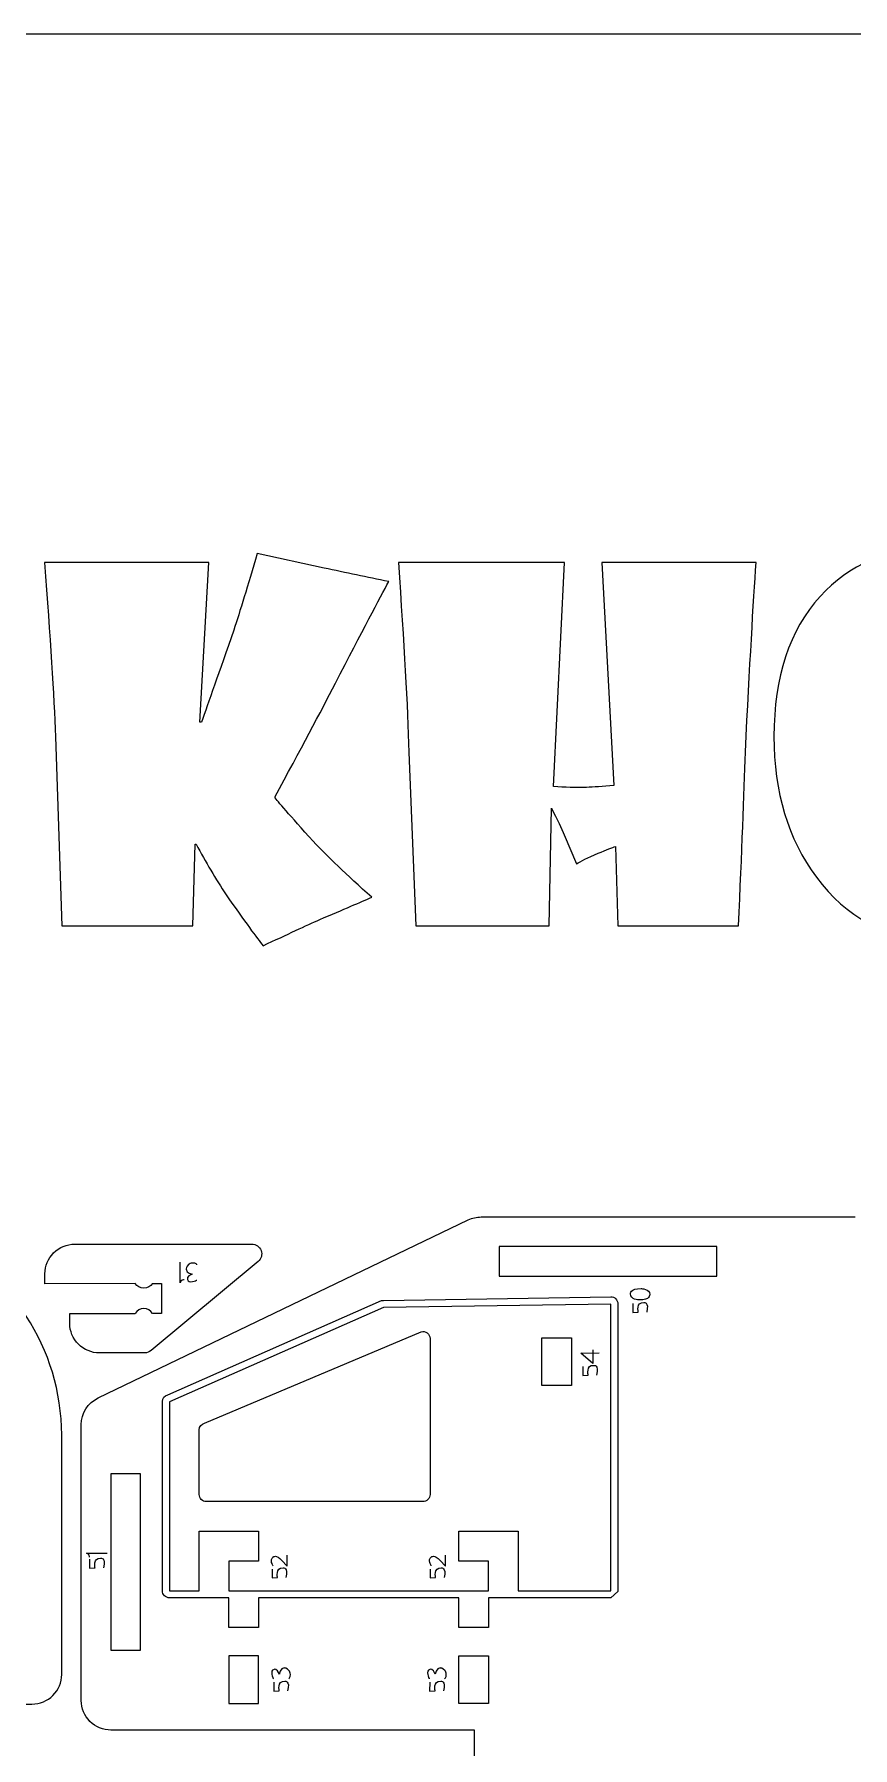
# Model space of a CAD drawing. Header units: centimetres. Extents: x -25 to 25, y -32.5 to 32.5.
# Drawn here: x -2.18 to 6.17, y 15 to 32.5 of the extents above; entities that cross this region are included whole.
import ezdxf

# ---------------------------------------------------------------- set-up
doc = ezdxf.new("R2010")
doc.units = ezdxf.units.CM
doc.header["$MEASUREMENT"] = 0
doc.layers.add('Capa 1', color=7, linetype='Continuous')

msp = doc.modelspace()

# ---------------------------------------------------------------- linework, layer by layer
at = {"layer": 'Capa 1', "color": 254}
msp.add_lwpolyline([(-25, -32.5), (25, -32.5), (25, 32.5), (-25, 32.5), (-25, -32.5)], close=True, dxfattribs=at)
at = {"layer": 'Capa 1', "color": 250}
for points, knots in [([(1.43453, 26.91045), (1.34629, 26.74634), (1.16486, 26.39997), (0.89024, 25.87135), (0.89024, 25.87135), (0.74098, 25.58024), (0.53481, 25.19264), (0.27173, 24.70691), (0.27173, 24.70691), (0.29483, 24.67145), (0.42512, 24.52135), (0.66428, 24.25746), (0.66428, 24.25746), (0.80448, 24.10737), (1.00322, 23.91604), (1.26135, 23.68431), (1.26135, 23.68431), (1.15332, 23.6373), (0.97683, 23.56225), (0.73108, 23.45752), (0.73108, 23.45752), (0.59418, 23.39649), (0.40121, 23.3066), (0.15298, 23.1895), (0.15298, 23.1895), (0.09195, 23.26372), (-0.0334, 23.4369), (-0.2239, 23.70905), (-0.2239, 23.70905), (-0.33028, 23.87151), (-0.43254, 24.04469), (-0.5315, 24.22777), (-0.5315, 24.22777), (-0.5315, 24.22777), (-0.54057, 24.22777), (-0.54057, 24.22777), (-0.54057, 24.22777), (-0.54057, 24.22777), (-0.56449, 23.39237), (-0.56449, 23.39237), (-0.56449, 23.39237), (-0.56449, 23.39237), (-1.90047, 23.39237), (-1.90047, 23.39237), (-1.90047, 23.39237), (-1.90047, 23.39237), (-1.96562, 25.32294), (-1.96562, 25.32294), (-1.96562, 25.32294), (-1.98294, 25.74518), (-2.02087, 26.33812), (-2.0786, 27.10342), (-2.0786, 27.10342), (-2.0786, 27.10342), (-0.4012, 27.10342), (-0.4012, 27.10342), (-0.4012, 27.10342), (-0.4012, 27.10342), (-0.49357, 25.47468), (-0.49357, 25.47468), (-0.49357, 25.47468), (-0.49357, 25.47468), (-0.47625, 25.47468), (-0.47625, 25.47468), (-0.47625, 25.47468), (-0.4078, 25.66518), (-0.29812, 25.97856), (-0.14638, 26.41482), (-0.14638, 26.41482), (-0.08453, 26.60449), (-0.00453, 26.86592), (0.0936, 27.19744), (0.0936, 27.19744), (0.0936, 27.19744), (0.77479, 27.04817), (0.77479, 27.04817), (0.77479, 27.04817), (0.99663, 26.99951), (1.21599, 26.95416), (1.43453, 26.91045)], [0, 0, 0, 0, 0.04761905, 0.04761905, 0.04761905, 0.04761905, 0.0952381, 0.0952381, 0.0952381, 0.0952381, 0.14285714, 0.14285714, 0.14285714, 0.14285714, 0.19047619, 0.19047619, 0.19047619, 0.19047619, 0.23809524, 0.23809524, 0.23809524, 0.23809524, 0.28571429, 0.28571429, 0.28571429, 0.28571429, 0.33333333, 0.33333333, 0.33333333, 0.33333333, 0.38095238, 0.38095238, 0.38095238, 0.38095238, 0.42857143, 0.42857143, 0.42857143, 0.42857143, 0.47619048, 0.47619048, 0.47619048, 0.47619048, 0.52380952, 0.52380952, 0.52380952, 0.52380952, 0.57142857, 0.57142857, 0.57142857, 0.57142857, 0.61904762, 0.61904762, 0.61904762, 0.61904762, 0.66666667, 0.66666667, 0.66666667, 0.66666667, 0.71428571, 0.71428571, 0.71428571, 0.71428571, 0.76190476, 0.76190476, 0.76190476, 0.76190476, 0.80952381, 0.80952381, 0.80952381, 0.80952381, 0.85714286, 0.85714286, 0.85714286, 0.85714286, 0.9047619, 0.9047619, 0.9047619, 0.9047619, 1, 1, 1, 1]), ([(8.62325, 25.32789), (8.62325, 24.75886), (8.47645, 24.27807), (8.18369, 23.8847), (8.18369, 23.8847), (7.87526, 23.47401), (7.48189, 23.26867), (7.0011, 23.26867), (7.0011, 23.26867), (6.5063, 23.26867), (6.10633, 23.47566), (5.80037, 23.88965), (5.80037, 23.88965), (5.51174, 24.27972), (5.36742, 24.75886), (5.36742, 25.32789), (5.36742, 25.32789), (5.36742, 25.93568), (5.52493, 26.41234), (5.83913, 26.75871), (5.83913, 26.75871), (6.13519, 27.08445), (6.52279, 27.24692), (7.0011, 27.24692), (7.0011, 27.24692), (7.472, 27.24692), (7.85547, 27.08363), (8.15236, 26.75623), (8.15236, 26.75623), (8.46656, 26.40822), (8.62325, 25.93238), (8.62325, 25.32789)], [0, 0, 0, 0, 0.11111111, 0.11111111, 0.11111111, 0.11111111, 0.22222222, 0.22222222, 0.22222222, 0.22222222, 0.33333333, 0.33333333, 0.33333333, 0.33333333, 0.44444444, 0.44444444, 0.44444444, 0.44444444, 0.55555556, 0.55555556, 0.55555556, 0.55555556, 0.66666667, 0.66666667, 0.66666667, 0.66666667, 0.77777778, 0.77777778, 0.77777778, 0.77777778, 1, 1, 1, 1]), ([(5.18517, 27.10342), (5.15713, 26.70758), (5.12084, 26.06185), (5.07548, 25.1679), (5.07548, 25.1679), (5.06229, 24.74319), (5.0392, 24.15107), (5.00704, 23.39237), (5.00704, 23.39237), (5.00704, 23.39237), (3.77497, 23.39237), (3.77497, 23.39237), (3.77497, 23.39237), (3.77497, 23.39237), (3.74858, 24.20385), (3.74858, 24.20385), (3.74858, 24.20385), (3.71971, 24.19396), (3.66116, 24.17087), (3.5721, 24.13376), (3.5721, 24.13376), (3.46736, 24.08922), (3.39397, 24.05294), (3.35026, 24.02572), (3.35026, 24.02572), (3.35026, 24.02572), (3.22491, 24.32261), (3.22491, 24.32261), (3.22491, 24.32261), (3.19852, 24.38693), (3.15646, 24.47765), (3.09708, 24.59475), (3.09708, 24.59475), (3.09708, 24.59475), (3.07234, 23.39237), (3.07234, 23.39237), (3.07234, 23.39237), (3.07234, 23.39237), (1.71162, 23.39237), (1.71162, 23.39237), (1.71162, 23.39237), (1.71162, 23.39237), (1.64152, 25.1679), (1.64152, 25.1679), (1.64152, 25.1679), (1.6275, 25.63055), (1.59122, 26.27545), (1.53349, 27.10342), (1.53349, 27.10342), (1.53349, 27.10342), (3.23068, 27.10342), (3.23068, 27.10342), (3.23068, 27.10342), (3.23068, 27.10342), (3.11605, 24.81741), (3.11605, 24.81741), (3.11605, 24.81741), (3.23398, 24.80587), (3.34613, 24.80257), (3.45417, 24.80752), (3.45417, 24.80752), (3.52344, 24.80917), (3.61663, 24.81576), (3.73456, 24.82649), (3.73456, 24.82649), (3.73456, 24.82649), (3.61168, 27.10342), (3.61168, 27.10342), (3.61168, 27.10342), (3.61168, 27.10342), (5.18517, 27.10342), (5.18517, 27.10342)], [0, 0, 0, 0, 0.05263158, 0.05263158, 0.05263158, 0.05263158, 0.10526316, 0.10526316, 0.10526316, 0.10526316, 0.15789474, 0.15789474, 0.15789474, 0.15789474, 0.21052632, 0.21052632, 0.21052632, 0.21052632, 0.26315789, 0.26315789, 0.26315789, 0.26315789, 0.31578947, 0.31578947, 0.31578947, 0.31578947, 0.36842105, 0.36842105, 0.36842105, 0.36842105, 0.42105263, 0.42105263, 0.42105263, 0.42105263, 0.47368421, 0.47368421, 0.47368421, 0.47368421, 0.52631579, 0.52631579, 0.52631579, 0.52631579, 0.57894737, 0.57894737, 0.57894737, 0.57894737, 0.63157895, 0.63157895, 0.63157895, 0.63157895, 0.68421053, 0.68421053, 0.68421053, 0.68421053, 0.73684211, 0.73684211, 0.73684211, 0.73684211, 0.78947368, 0.78947368, 0.78947368, 0.78947368, 0.84210526, 0.84210526, 0.84210526, 0.84210526, 0.89473684, 0.89473684, 0.89473684, 0.89473684, 1, 1, 1, 1])]:
    msp.add_open_spline(points, degree=3, knots=knots, dxfattribs=at)
at = {"layer": 'Capa 1', "color": 250, "lineweight": 9}
for points, knots in [([(-2.3102, 17.29459), (-2.3102, 17.29459), (-2.30739, 15.44318), (-2.30739, 15.44318), (-2.30739, 15.44318), (-2.30739, 15.44318), (-2.20638, 15.44319), (-2.20638, 15.44319), (-2.20638, 15.44319), (-2.12597, 15.44324), (-2.04889, 15.47522), (-1.99205, 15.5321), (-1.99205, 15.5321), (-1.93523, 15.589), (-1.90333, 15.66576), (-1.90338, 15.74615), (-1.90338, 15.74615), (-1.90338, 15.74615), (-1.90315, 18.19486), (-1.90315, 18.19486), (-1.90315, 18.19486), (-1.90582, 19.07334), (-2.42437, 19.86824), (-3.22726, 20.22475), (-3.22726, 20.22475), (-4.03015, 20.58121), (-4.95713, 20.44204), (-5.61054, 19.85486), (-5.61054, 19.85486), (-5.61054, 19.85486), (-6.13315, 19.38819), (-6.13315, 19.38819), (-6.13315, 19.38819), (-6.13315, 19.38819), (-5.86634, 19.08941), (-5.86634, 19.08941), (-5.86634, 19.08941), (-5.86634, 19.08941), (-5.1014, 19.55746), (-5.1014, 19.55746)], [0, 0, 0, 0, 0.09090909, 0.09090909, 0.09090909, 0.09090909, 0.18181818, 0.18181818, 0.18181818, 0.18181818, 0.27272727, 0.27272727, 0.27272727, 0.27272727, 0.36363636, 0.36363636, 0.36363636, 0.36363636, 0.45454545, 0.45454545, 0.45454545, 0.45454545, 0.54545455, 0.54545455, 0.54545455, 0.54545455, 0.63636364, 0.63636364, 0.63636364, 0.63636364, 0.72727273, 0.72727273, 0.72727273, 0.72727273, 0.81818182, 0.81818182, 0.81818182, 0.81818182, 1, 1, 1, 1]), ([(2.30968, 11.96596), (2.30968, 11.96596), (2.30968, 15.17794), (2.30968, 15.17794), (2.30968, 15.17794), (2.30968, 15.17794), (-1.4002, 15.17794), (-1.4002, 15.17794), (-1.4002, 15.17794), (-1.48051, 15.17788), (-1.55755, 15.20974), (-1.61438, 15.26651), (-1.61438, 15.26651), (-1.67121, 15.32326), (-1.70314, 15.40062), (-1.70319, 15.48095), (-1.70319, 15.48095), (-1.70319, 15.48095), (-1.70319, 18.29805), (-1.70319, 18.29805), (-1.70319, 18.29805), (-1.70322, 18.41443), (-1.63644, 18.5206), (-1.53158, 18.5711), (-1.53158, 18.5711), (-1.53158, 18.5711), (2.24739, 20.38934), (2.24739, 20.38934), (2.24739, 20.38934), (2.28838, 20.40906), (2.33329, 20.4193), (2.37877, 20.4193), (2.37877, 20.4193), (2.37877, 20.4193), (6.1981, 20.4193), (6.1981, 20.4193)], [0, 0, 0, 0, 0.1, 0.1, 0.1, 0.1, 0.2, 0.2, 0.2, 0.2, 0.3, 0.3, 0.3, 0.3, 0.4, 0.4, 0.4, 0.4, 0.5, 0.5, 0.5, 0.5, 0.6, 0.6, 0.6, 0.6, 0.7, 0.7, 0.7, 0.7, 0.8, 0.8, 0.8, 0.8, 1, 1, 1, 1]), ([(-1.15188, 19.73918), (-1.15188, 19.73918), (-2.07374, 19.73782), (-2.07374, 19.73782), (-2.07374, 19.73782), (-2.07374, 19.73782), (-2.07374, 19.83881), (-2.07374, 19.83881), (-2.07374, 19.83881), (-2.07379, 19.91911), (-2.04194, 19.99616), (-1.98519, 20.05299), (-1.98519, 20.05299), (-1.92844, 20.10979), (-1.85105, 20.14175), (-1.77075, 20.1418), (-1.77075, 20.1418), (-1.77075, 20.1418), (0.03725, 20.1418), (0.03725, 20.1418), (0.03725, 20.1418), (0.07971, 20.14201), (0.11776, 20.11559), (0.13239, 20.07573), (0.13239, 20.07573), (0.14702, 20.03587), (0.13436, 19.99049), (0.10185, 19.96315), (0.10185, 19.96315), (0.10185, 19.96315), (-0.9908, 19.05419), (-0.9908, 19.05419), (-0.9908, 19.05419), (-1.00895, 19.03909), (-1.03182, 19.03082), (-1.0554, 19.03082), (-1.0554, 19.03082), (-1.0554, 19.03082), (-1.51826, 19.03082), (-1.51826, 19.03082), (-1.51826, 19.03082), (-1.59856, 19.03076), (-1.67558, 19.06262), (-1.73241, 19.11937), (-1.73241, 19.11937), (-1.78924, 19.17611), (-1.8212, 19.2535), (-1.82125, 19.33381), (-1.82125, 19.33381), (-1.82125, 19.33381), (-1.82125, 19.43483), (-1.82125, 19.43483), (-1.82125, 19.43483), (-1.82125, 19.43483), (-1.15188, 19.43483), (-1.15188, 19.43483)], [0, 0, 0, 0, 0.06666667, 0.06666667, 0.06666667, 0.06666667, 0.13333333, 0.13333333, 0.13333333, 0.13333333, 0.2, 0.2, 0.2, 0.2, 0.26666667, 0.26666667, 0.26666667, 0.26666667, 0.33333333, 0.33333333, 0.33333333, 0.33333333, 0.4, 0.4, 0.4, 0.4, 0.46666667, 0.46666667, 0.46666667, 0.46666667, 0.53333333, 0.53333333, 0.53333333, 0.53333333, 0.6, 0.6, 0.6, 0.6, 0.66666667, 0.66666667, 0.66666667, 0.66666667, 0.73333333, 0.73333333, 0.73333333, 0.73333333, 0.8, 0.8, 0.8, 0.8, 0.86666667, 0.86666667, 0.86666667, 0.86666667, 1, 1, 1, 1]), ([(2.56217, 20.11631), (2.56217, 20.11631), (4.78413, 20.11631), (4.78413, 20.11631), (4.78413, 20.11631), (4.78413, 20.11631), (4.78413, 19.81333), (4.78413, 19.81333), (4.78413, 19.81333), (4.78413, 19.81333), (2.56217, 19.81333), (2.56217, 19.81333), (2.56217, 19.81333), (2.56217, 19.81333), (2.56217, 20.11631), (2.56217, 20.11631)], [0, 0, 0, 0, 0.2, 0.2, 0.2, 0.2, 0.4, 0.4, 0.4, 0.4, 0.6, 0.6, 0.6, 0.6, 1, 1, 1, 1]), ([(-0.97562, 19.73919), (-0.99423, 19.7102), (-1.02675, 19.69099), (-1.06375, 19.69099), (-1.06375, 19.69099), (-1.10075, 19.69099), (-1.13327, 19.7102), (-1.15187, 19.73919)], [0, 0, 0, 0, 0.33333333, 0.33333333, 0.33333333, 0.33333333, 1, 1, 1, 1]), ([(-0.97561, 19.73919), (-0.97561, 19.73919), (-0.88309, 19.7393), (-0.88309, 19.7393), (-0.88309, 19.7393), (-0.88309, 19.7393), (-0.88309, 19.43483), (-0.88309, 19.43483), (-0.88309, 19.43483), (-0.88309, 19.43483), (-0.97563, 19.43483), (-0.97563, 19.43483)], [0, 0, 0, 0, 0.25, 0.25, 0.25, 0.25, 0.5, 0.5, 0.5, 0.5, 1, 1, 1, 1]), ([(2.15092, 16.52899), (2.15092, 16.52899), (2.15092, 16.22598), (2.15092, 16.22598), (2.15092, 16.22598), (2.15092, 16.22598), (2.45393, 16.22598), (2.45393, 16.22598), (2.45393, 16.22598), (2.45393, 16.22598), (2.45393, 16.52899), (2.45393, 16.52899), (2.45393, 16.52899), (2.45393, 16.52899), (3.70179, 16.52899), (3.70179, 16.52899), (3.70179, 16.52899), (3.70179, 16.52899), (3.77415, 16.59438), (3.77415, 16.59438), (3.77415, 16.59438), (3.77415, 16.59438), (3.77415, 19.5315), (3.77415, 19.5315), (3.77415, 19.5315), (3.77415, 19.55076), (3.76629, 19.56945), (3.75288, 19.58289), (3.75288, 19.58289), (3.73949, 19.59629), (3.72068, 19.60419), (3.70141, 19.60419), (3.70141, 19.60419), (3.70141, 19.60419), (1.3803, 19.56781), (1.3803, 19.56781), (1.3803, 19.56781), (1.37393, 19.56781), (1.36761, 19.56696), (1.36145, 19.56535), (1.36145, 19.56535), (1.36145, 19.56535), (-0.82121, 18.60384), (-0.82121, 18.60384), (-0.82121, 18.60384), (-0.85299, 18.59535), (-0.8751, 18.56649), (-0.8751, 18.5336), (-0.8751, 18.5336), (-0.8751, 18.5336), (-0.8751, 16.60168), (-0.8751, 16.60168), (-0.8751, 16.60168), (-0.87514, 16.58241), (-0.86751, 16.56395), (-0.85388, 16.55029), (-0.85388, 16.55029), (-0.84026, 16.53667), (-0.82167, 16.52899), (-0.80241, 16.52899), (-0.80241, 16.52899), (-0.80241, 16.52899), (-0.19645, 16.52899), (-0.19645, 16.52899), (-0.19645, 16.52899), (-0.19645, 16.52899), (-0.19645, 16.22598), (-0.19645, 16.22598), (-0.19645, 16.22598), (-0.19645, 16.22598), (0.10656, 16.22598), (0.10656, 16.22598), (0.10656, 16.22598), (0.10656, 16.22598), (0.10656, 16.52899), (0.10656, 16.52899), (0.10656, 16.52899), (0.10656, 16.52899), (2.15092, 16.52899), (2.15092, 16.52899)], [0, 0, 0, 0, 0.04761905, 0.04761905, 0.04761905, 0.04761905, 0.0952381, 0.0952381, 0.0952381, 0.0952381, 0.14285714, 0.14285714, 0.14285714, 0.14285714, 0.19047619, 0.19047619, 0.19047619, 0.19047619, 0.23809524, 0.23809524, 0.23809524, 0.23809524, 0.28571429, 0.28571429, 0.28571429, 0.28571429, 0.33333333, 0.33333333, 0.33333333, 0.33333333, 0.38095238, 0.38095238, 0.38095238, 0.38095238, 0.42857143, 0.42857143, 0.42857143, 0.42857143, 0.47619048, 0.47619048, 0.47619048, 0.47619048, 0.52380952, 0.52380952, 0.52380952, 0.52380952, 0.57142857, 0.57142857, 0.57142857, 0.57142857, 0.61904762, 0.61904762, 0.61904762, 0.61904762, 0.66666667, 0.66666667, 0.66666667, 0.66666667, 0.71428571, 0.71428571, 0.71428571, 0.71428571, 0.76190476, 0.76190476, 0.76190476, 0.76190476, 0.80952381, 0.80952381, 0.80952381, 0.80952381, 0.85714286, 0.85714286, 0.85714286, 0.85714286, 0.9047619, 0.9047619, 0.9047619, 0.9047619, 1, 1, 1, 1]), ([(-0.97562, 19.43483), (-0.99423, 19.46382), (-1.02675, 19.48303), (-1.06375, 19.48303), (-1.06375, 19.48303), (-1.10075, 19.48303), (-1.13327, 19.46382), (-1.15187, 19.43483)], [0, 0, 0, 0, 0.33333333, 0.33333333, 0.33333333, 0.33333333, 1, 1, 1, 1]), ([(-0.49944, 17.20833), (-0.49944, 17.20833), (-0.49944, 16.6002), (-0.49944, 16.6002), (-0.49944, 16.6002), (-0.49944, 16.6002), (-0.8024, 16.6002), (-0.8024, 16.6002), (-0.8024, 16.6002), (-0.8024, 16.6002), (-0.8024, 18.53213), (-0.8024, 18.53213), (-0.8024, 18.53213), (-0.8024, 18.53213), (1.38026, 19.4936), (1.38026, 19.4936), (1.38026, 19.4936), (1.38026, 19.4936), (3.70142, 19.52998), (3.70142, 19.52998), (3.70142, 19.52998), (3.70142, 19.52998), (3.70176, 16.6002), (3.70176, 16.6002), (3.70176, 16.6002), (3.70176, 16.6002), (2.75689, 16.6002), (2.75689, 16.6002), (2.75689, 16.6002), (2.75689, 16.6002), (2.75689, 17.20833), (2.75689, 17.20833), (2.75689, 17.20833), (2.75689, 17.20833), (2.15093, 17.20833), (2.15093, 17.20833), (2.15093, 17.20833), (2.15093, 17.20833), (2.15093, 16.90321), (2.15093, 16.90321), (2.15093, 16.90321), (2.15093, 16.90321), (2.45389, 16.90321), (2.45389, 16.90321), (2.45389, 16.90321), (2.45389, 16.90321), (2.45389, 16.6002), (2.45389, 16.6002), (2.45389, 16.6002), (2.45389, 16.6002), (-0.19644, 16.6002), (-0.19644, 16.6002), (-0.19644, 16.6002), (-0.19644, 16.6002), (-0.19644, 16.90321), (-0.19644, 16.90321), (-0.19644, 16.90321), (-0.19644, 16.90321), (0.10656, 16.90321), (0.10656, 16.90321), (0.10656, 16.90321), (0.10656, 16.90321), (0.10656, 17.20833), (0.10656, 17.20833), (0.10656, 17.20833), (0.10656, 17.20833), (-0.49944, 17.20833), (-0.49944, 17.20833)], [0, 0, 0, 0, 0.05555556, 0.05555556, 0.05555556, 0.05555556, 0.11111111, 0.11111111, 0.11111111, 0.11111111, 0.16666667, 0.16666667, 0.16666667, 0.16666667, 0.22222222, 0.22222222, 0.22222222, 0.22222222, 0.27777778, 0.27777778, 0.27777778, 0.27777778, 0.33333333, 0.33333333, 0.33333333, 0.33333333, 0.38888889, 0.38888889, 0.38888889, 0.38888889, 0.44444444, 0.44444444, 0.44444444, 0.44444444, 0.5, 0.5, 0.5, 0.5, 0.55555556, 0.55555556, 0.55555556, 0.55555556, 0.61111111, 0.61111111, 0.61111111, 0.61111111, 0.66666667, 0.66666667, 0.66666667, 0.66666667, 0.72222222, 0.72222222, 0.72222222, 0.72222222, 0.77777778, 0.77777778, 0.77777778, 0.77777778, 0.83333333, 0.83333333, 0.83333333, 0.83333333, 0.88888889, 0.88888889, 0.88888889, 0.88888889, 1, 1, 1, 1]), ([(1.76535, 19.24764), (1.76535, 19.24764), (-0.44554, 18.31409), (-0.44554, 18.31409), (-0.44554, 18.31409), (-0.47729, 18.30556), (-0.4994, 18.27674), (-0.49944, 18.24385), (-0.49944, 18.24385), (-0.49944, 18.24385), (-0.49944, 17.58403), (-0.49944, 17.58403), (-0.49944, 17.58403), (-0.49944, 17.56476), (-0.4918, 17.54626), (-0.47818, 17.53263), (-0.47818, 17.53263), (-0.46456, 17.51901), (-0.44597, 17.51133), (-0.4267, 17.51133), (-0.4267, 17.51133), (-0.4267, 17.51133), (1.7842, 17.51133), (1.7842, 17.51133), (1.7842, 17.51133), (1.80346, 17.51133), (1.82192, 17.51897), (1.83559, 17.53259), (1.83559, 17.53259), (1.84921, 17.54621), (1.85689, 17.56476), (1.85689, 17.58403), (1.85689, 17.58403), (1.85689, 17.58403), (1.85689, 19.1774), (1.85689, 19.1774), (1.85689, 19.1774), (1.85693, 19.19998), (1.84645, 19.22128), (1.82854, 19.23507), (1.82854, 19.23507), (1.81064, 19.24882), (1.78717, 19.25345), (1.76535, 19.24764)], [0, 0, 0, 0, 0.08333333, 0.08333333, 0.08333333, 0.08333333, 0.16666667, 0.16666667, 0.16666667, 0.16666667, 0.25, 0.25, 0.25, 0.25, 0.33333333, 0.33333333, 0.33333333, 0.33333333, 0.41666667, 0.41666667, 0.41666667, 0.41666667, 0.5, 0.5, 0.5, 0.5, 0.58333333, 0.58333333, 0.58333333, 0.58333333, 0.66666667, 0.66666667, 0.66666667, 0.66666667, 0.75, 0.75, 0.75, 0.75, 0.83333333, 0.83333333, 0.83333333, 0.83333333, 1, 1, 1, 1]), ([(2.99929, 18.69927), (2.99929, 18.69927), (3.30225, 18.69927), (3.30225, 18.69927), (3.30225, 18.69927), (3.30225, 18.69927), (3.30225, 19.18403), (3.30225, 19.18403), (3.30225, 19.18403), (3.30225, 19.18403), (2.99929, 19.18403), (2.99929, 19.18403), (2.99929, 19.18403), (2.99929, 19.18403), (2.99929, 18.69927), (2.99929, 18.69927)], [0, 0, 0, 0, 0.2, 0.2, 0.2, 0.2, 0.4, 0.4, 0.4, 0.4, 0.6, 0.6, 0.6, 0.6, 1, 1, 1, 1]), ([(-1.40018, 17.79492), (-1.40018, 17.79492), (-1.0972, 17.79492), (-1.0972, 17.79492), (-1.0972, 17.79492), (-1.0972, 17.79492), (-1.0972, 15.99492), (-1.0972, 15.99492), (-1.0972, 15.99492), (-1.0972, 15.99492), (-1.40018, 15.99492), (-1.40018, 15.99492), (-1.40018, 15.99492), (-1.40018, 15.99492), (-1.40018, 17.79492), (-1.40018, 17.79492)], [0, 0, 0, 0, 0.2, 0.2, 0.2, 0.2, 0.4, 0.4, 0.4, 0.4, 0.6, 0.6, 0.6, 0.6, 1, 1, 1, 1]), ([(0.10656, 15.9358), (0.10656, 15.9358), (0.10656, 15.45104), (0.10656, 15.45104), (0.10656, 15.45104), (0.10656, 15.45104), (-0.19645, 15.45104), (-0.19645, 15.45104), (-0.19645, 15.45104), (-0.19645, 15.45104), (-0.19645, 15.9358), (-0.19645, 15.9358), (-0.19645, 15.9358), (-0.19645, 15.9358), (0.10656, 15.9358), (0.10656, 15.9358)], [0, 0, 0, 0, 0.2, 0.2, 0.2, 0.2, 0.4, 0.4, 0.4, 0.4, 0.6, 0.6, 0.6, 0.6, 1, 1, 1, 1]), ([(2.15092, 15.9358), (2.15092, 15.9358), (2.15092, 15.45104), (2.15092, 15.45104), (2.15092, 15.45104), (2.15092, 15.45104), (2.45393, 15.45104), (2.45393, 15.45104), (2.45393, 15.45104), (2.45393, 15.45104), (2.45393, 15.9358), (2.45393, 15.9358), (2.45393, 15.9358), (2.45393, 15.9358), (2.15092, 15.9358), (2.15092, 15.9358)], [0, 0, 0, 0, 0.2, 0.2, 0.2, 0.2, 0.4, 0.4, 0.4, 0.4, 0.6, 0.6, 0.6, 0.6, 1, 1, 1, 1])]:
    msp.add_open_spline(points, degree=3, knots=knots, dxfattribs=at)
at = {"layer": 'Capa 1', "color": 22, "lineweight": 5}
for points in [[(-0.69394, 19.74804), (-0.69394, 19.74804), (-0.69394, 19.95755), (-0.69394, 19.95755)], [(-0.65189, 19.77746), (-0.65189, 19.77746), (-0.6923, 19.77581), (-0.69394, 19.74804)], [(-1.61988, 16.94374), (-1.61988, 16.94374), (-1.62153, 16.98415), (-1.6493, 16.98579)], [(-1.6493, 16.98579), (-1.6493, 16.98579), (-1.43979, 16.98579), (-1.43979, 16.98579)]]:
    msp.add_open_spline(points, degree=3, dxfattribs=at)
for points, knots in [([(-0.52364, 19.93096), (-0.52364, 19.93096), (-0.53087, 19.94944), (-0.56692, 19.94824), (-0.56692, 19.94824), (-0.58563, 19.94762), (-0.59903, 19.94093), (-0.60875, 19.93328), (-0.60875, 19.93328), (-0.63245, 19.91458), (-0.63367, 19.88554), (-0.63367, 19.88554), (-0.63367, 19.88554), (-0.63245, 19.84383), (-0.57123, 19.83579), (-0.57123, 19.83579), (-0.57123, 19.83579), (-0.63119, 19.8135), (-0.61882, 19.78137), (-0.61882, 19.78137), (-0.61882, 19.78137), (-0.61018, 19.73194), (-0.52364, 19.77393), (-0.52364, 19.77393)], [0, 0, 0, 0, 0.14285714, 0.14285714, 0.14285714, 0.14285714, 0.28571429, 0.28571429, 0.28571429, 0.28571429, 0.42857143, 0.42857143, 0.42857143, 0.42857143, 0.57142857, 0.57142857, 0.57142857, 0.57142857, 0.71428571, 0.71428571, 0.71428571, 0.71428571, 1, 1, 1, 1]), ([(3.90311, 19.63369), (3.90311, 19.63369), (3.89546, 19.69336), (4.0123, 19.68737), (4.0123, 19.68737), (4.0123, 19.68737), (4.10135, 19.68733), (4.09911, 19.62637)], [0, 0, 0, 0, 0.33333333, 0.33333333, 0.33333333, 0.33333333, 1, 1, 1, 1]), ([(4.09889, 19.62637), (4.09889, 19.62637), (4.10658, 19.56675), (3.98968, 19.57276), (3.98968, 19.57276), (3.98968, 19.57276), (3.90062, 19.57276), (3.90292, 19.63369)], [0, 0, 0, 0, 0.33333333, 0.33333333, 0.33333333, 0.33333333, 1, 1, 1, 1]), ([(3.92681, 19.53532), (3.92681, 19.53532), (3.92626, 19.44385), (3.92626, 19.44385), (3.92626, 19.44385), (3.92626, 19.44385), (3.98264, 19.44714), (3.98264, 19.44714)], [0, 0, 0, 0, 0.33333333, 0.33333333, 0.33333333, 0.33333333, 1, 1, 1, 1]), ([(3.98264, 19.44714), (3.98264, 19.44714), (3.95858, 19.55223), (4.03981, 19.54605), (4.03981, 19.54605), (4.03981, 19.54605), (4.0955, 19.55716), (4.06829, 19.44714)], [0, 0, 0, 0, 0.33333333, 0.33333333, 0.33333333, 0.33333333, 1, 1, 1, 1]), ([(3.5197, 19.06352), (3.5197, 19.06352), (3.5197, 18.92386), (3.5197, 18.92386), (3.5197, 18.92386), (3.5197, 18.92386), (3.39609, 19.02891), (3.39609, 19.02891), (3.39609, 19.02891), (3.39609, 19.02891), (3.584, 19.03012), (3.584, 19.03012)], [0, 0, 0, 0, 0.25, 0.25, 0.25, 0.25, 0.5, 0.5, 0.5, 0.5, 1, 1, 1, 1]), ([(3.47167, 18.80442), (3.47167, 18.80442), (3.44761, 18.90951), (3.52884, 18.90333), (3.52884, 18.90333), (3.52884, 18.90333), (3.58453, 18.91444), (3.55732, 18.80442)], [0, 0, 0, 0, 0.33333333, 0.33333333, 0.33333333, 0.33333333, 1, 1, 1, 1]), ([(3.41584, 18.8926), (3.41584, 18.8926), (3.41529, 18.80113), (3.41529, 18.80113), (3.41529, 18.80113), (3.41529, 18.80113), (3.47167, 18.80442), (3.47167, 18.80442)], [0, 0, 0, 0, 0.33333333, 0.33333333, 0.33333333, 0.33333333, 1, 1, 1, 1]), ([(-1.61875, 16.92356), (-1.61875, 16.92356), (-1.6193, 16.83209), (-1.6193, 16.83209), (-1.6193, 16.83209), (-1.6193, 16.83209), (-1.56292, 16.83538), (-1.56292, 16.83538)], [0, 0, 0, 0, 0.33333333, 0.33333333, 0.33333333, 0.33333333, 1, 1, 1, 1]), ([(-1.56292, 16.83538), (-1.56292, 16.83538), (-1.58698, 16.94047), (-1.50575, 16.93429), (-1.50575, 16.93429), (-1.50575, 16.93429), (-1.45006, 16.9454), (-1.47727, 16.83538)], [0, 0, 0, 0, 0.33333333, 0.33333333, 0.33333333, 0.33333333, 1, 1, 1, 1]), ([(0.25531, 16.85708), (0.25531, 16.85708), (0.2145, 16.91891), (0.25531, 16.94607), (0.25531, 16.94607), (0.25531, 16.94607), (0.28621, 16.97699), (0.34555, 16.909)], [0, 0, 0, 0, 0.33333333, 0.33333333, 0.33333333, 0.33333333, 1, 1, 1, 1]), ([(0.24434, 16.82342), (0.24434, 16.82342), (0.24379, 16.73195), (0.24379, 16.73195), (0.24379, 16.73195), (0.24379, 16.73195), (0.30017, 16.73524), (0.30017, 16.73524)], [0, 0, 0, 0, 0.33333333, 0.33333333, 0.33333333, 0.33333333, 1, 1, 1, 1]), ([(0.30017, 16.73524), (0.30017, 16.73524), (0.27611, 16.84033), (0.35734, 16.83415), (0.35734, 16.83415), (0.35734, 16.83415), (0.41303, 16.84526), (0.38582, 16.73524)], [0, 0, 0, 0, 0.33333333, 0.33333333, 0.33333333, 0.33333333, 1, 1, 1, 1]), ([(0.34555, 16.909), (0.34555, 16.909), (0.39993, 16.85092), (0.39993, 16.85092), (0.39993, 16.85092), (0.39993, 16.85092), (0.39993, 16.96624), (0.39993, 16.96624)], [0, 0, 0, 0, 0.33333333, 0.33333333, 0.33333333, 0.33333333, 1, 1, 1, 1]), ([(1.86928, 16.85708), (1.86928, 16.85708), (1.82847, 16.91891), (1.86928, 16.94607), (1.86928, 16.94607), (1.86928, 16.94607), (1.90018, 16.97699), (1.95952, 16.909)], [0, 0, 0, 0, 0.33333333, 0.33333333, 0.33333333, 0.33333333, 1, 1, 1, 1]), ([(1.85831, 16.82342), (1.85831, 16.82342), (1.85776, 16.73195), (1.85776, 16.73195), (1.85776, 16.73195), (1.85776, 16.73195), (1.91414, 16.73524), (1.91414, 16.73524)], [0, 0, 0, 0, 0.33333333, 0.33333333, 0.33333333, 0.33333333, 1, 1, 1, 1]), ([(1.91414, 16.73524), (1.91414, 16.73524), (1.89008, 16.84033), (1.97131, 16.83415), (1.97131, 16.83415), (1.97131, 16.83415), (2.027, 16.84526), (1.99979, 16.73524)], [0, 0, 0, 0, 0.33333333, 0.33333333, 0.33333333, 0.33333333, 1, 1, 1, 1]), ([(1.95952, 16.909), (1.95952, 16.909), (2.0139, 16.85092), (2.0139, 16.85092), (2.0139, 16.85092), (2.0139, 16.85092), (2.0139, 16.96624), (2.0139, 16.96624)], [0, 0, 0, 0, 0.33333333, 0.33333333, 0.33333333, 0.33333333, 1, 1, 1, 1]), ([(0.41436, 15.7028), (0.41436, 15.7028), (0.43284, 15.71003), (0.43164, 15.74608), (0.43164, 15.74608), (0.43102, 15.76479), (0.42433, 15.77819), (0.41668, 15.78791), (0.41668, 15.78791), (0.39798, 15.81161), (0.36894, 15.81283), (0.36894, 15.81283), (0.36894, 15.81283), (0.32723, 15.81161), (0.31919, 15.75039), (0.31919, 15.75039), (0.31919, 15.75039), (0.2969, 15.81035), (0.26477, 15.79798), (0.26477, 15.79798), (0.26477, 15.79798), (0.21534, 15.78934), (0.25733, 15.7028), (0.25733, 15.7028)], [0, 0, 0, 0, 0.14285714, 0.14285714, 0.14285714, 0.14285714, 0.28571429, 0.28571429, 0.28571429, 0.28571429, 0.42857143, 0.42857143, 0.42857143, 0.42857143, 0.57142857, 0.57142857, 0.57142857, 0.57142857, 0.71428571, 0.71428571, 0.71428571, 0.71428571, 1, 1, 1, 1]), ([(2.00551, 15.7028), (2.00551, 15.7028), (2.02399, 15.71003), (2.02279, 15.74608), (2.02279, 15.74608), (2.02217, 15.76479), (2.01548, 15.77819), (2.00783, 15.78791), (2.00783, 15.78791), (1.98913, 15.81161), (1.96009, 15.81283), (1.96009, 15.81283), (1.96009, 15.81283), (1.91838, 15.81161), (1.91034, 15.75039), (1.91034, 15.75039), (1.91034, 15.75039), (1.88805, 15.81035), (1.85592, 15.79798), (1.85592, 15.79798), (1.85592, 15.79798), (1.80649, 15.78934), (1.84848, 15.7028), (1.84848, 15.7028)], [0, 0, 0, 0, 0.14285714, 0.14285714, 0.14285714, 0.14285714, 0.28571429, 0.28571429, 0.28571429, 0.28571429, 0.42857143, 0.42857143, 0.42857143, 0.42857143, 0.57142857, 0.57142857, 0.57142857, 0.57142857, 0.71428571, 0.71428571, 0.71428571, 0.71428571, 1, 1, 1, 1]), ([(0.26199, 15.66611), (0.26199, 15.66611), (0.26144, 15.57464), (0.26144, 15.57464), (0.26144, 15.57464), (0.26144, 15.57464), (0.31782, 15.57793), (0.31782, 15.57793)], [0, 0, 0, 0, 0.33333333, 0.33333333, 0.33333333, 0.33333333, 1, 1, 1, 1]), ([(0.31782, 15.57793), (0.31782, 15.57793), (0.29376, 15.68302), (0.37499, 15.67684), (0.37499, 15.67684), (0.37499, 15.67684), (0.43068, 15.68795), (0.40347, 15.57793)], [0, 0, 0, 0, 0.33333333, 0.33333333, 0.33333333, 0.33333333, 1, 1, 1, 1]), ([(1.85314, 15.66611), (1.85314, 15.66611), (1.85259, 15.57464), (1.85259, 15.57464), (1.85259, 15.57464), (1.85259, 15.57464), (1.90897, 15.57793), (1.90897, 15.57793)], [0, 0, 0, 0, 0.33333333, 0.33333333, 0.33333333, 0.33333333, 1, 1, 1, 1]), ([(1.90897, 15.57793), (1.90897, 15.57793), (1.88491, 15.68302), (1.96614, 15.67684), (1.96614, 15.67684), (1.96614, 15.67684), (2.02183, 15.68795), (1.99462, 15.57793)], [0, 0, 0, 0, 0.33333333, 0.33333333, 0.33333333, 0.33333333, 1, 1, 1, 1])]:
    msp.add_open_spline(points, degree=3, knots=knots, dxfattribs=at)

doc.saveas('drawing.dxf')
